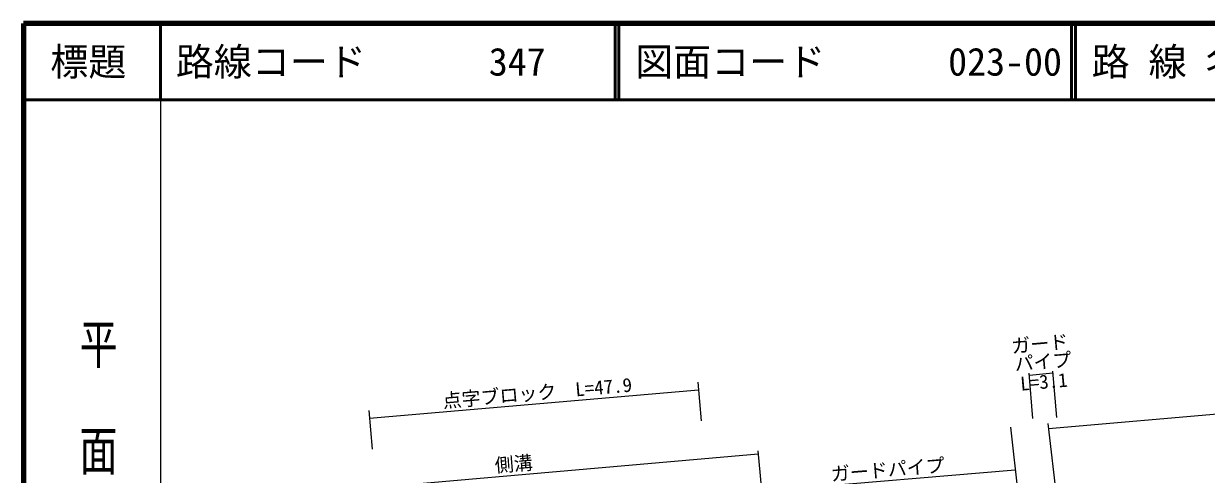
# Model space of a CAD drawing. Units: millimetres at full size, sheet at 1:1000; details may follow other scales. Extents: x 40000 to 680000, y 20000 to 380000.
# Drawn here: x 40000 to 195462, y 320761 to 380000 of the extents above; entities that cross this region are included whole.
import ezdxf
from ezdxf.enums import TextEntityAlignment as Align

# ---------------------------------------------------------------- set-up
doc = ezdxf.new("R2010")
doc.units = ezdxf.units.MM
doc.header["$LTSCALE"] = 1000
for name, color, linetype, lineweight in [('M-STR-HTXT', 7, 'Continuous', 13), ('M-TTL', 2, 'Continuous', 140), ('M-TTL-BAND', 7, 'Continuous', 25), ('M-TTL-LINE', 7, 'Continuous', 50)]:
    doc.layers.add(name, color=color, linetype=linetype, lineweight=lineweight)
doc.layers.add('M-TTL-TXT', color=7, linetype='Continuous')
doc.styles.add('@ＭＳ ゴシック', font='')
doc.styles.add('ＭＳ ゴシック', font='')
doc.styles.get('@ＭＳ ゴシック').set_extended_font_data('@MS Gothic')
doc.styles.get('ＭＳ ゴシック').set_extended_font_data('MS Gothic')

msp = doc.modelspace()

# ---------------------------------------------------------------- linework, layer by layer
at = {"layer": 'M-STR-HTXT'}
for p, q in [((174720, 326791), (361040, 342968)), ((175241, 334301), (175772, 328252)), ((128629, 332886), (129037, 327781)), ((172638, 328103), (172174, 334069)), ((172194, 333814), (175261, 334083)), ((128714, 331822), (85464, 328083)), ((85371, 329140), (85813, 324085)), ((169723, 326983), (170717, 317919)), ((174645, 327432), (175953, 316118)), ((136542, 323428), (63274, 317020)), ((136502, 323855), (137574, 312459)), ((140121, 318803), (170339, 321364))]:
    msp.add_line(p, q, dxfattribs=at)
at = {"layer": 'M-TTL'}
for p, q in [((40000, 380000), (40000, 20000)), ((680000, 380000), (40000, 380000))]:
    msp.add_line(p, q, dxfattribs=at)
at = {"layer": 'M-TTL-BAND'}
msp.add_line((58000, 370000), (58000, 20000), dxfattribs=at)
at = {"layer": 'M-TTL-LINE'}
for p, q in [((58000, 380000), (58000, 370000)), ((117750, 380000), (117750, 370000)), ((118250, 380000), (118250, 370000)), ((177750, 380000), (177750, 370000)), ((178250, 380000), (178250, 370000)), ((40000, 370000), (680000, 370000))]:
    msp.add_line(p, q, dxfattribs=at)

# ---------------------------------------------------------------- texts
at = {"layer": 'M-STR-HTXT', "style": 'ＭＳ ゴシック'}
for s, rotation, p in [('ガード', 4.953, (169956, 336145)), ('パイプ', 4.953, (170380, 333789)), ('点字ブロック  L=47.9', 4.917, (95200, 328952)), ('L=3.1', 4.953, (171130, 331203)), ('側溝', 4.604, (102046, 320472)), ('ガードパイプ', 4.694, (146226, 319316))]:
    msp.add_text(s, height=1833, rotation=rotation, dxfattribs=at).set_placement(p, align=Align.BOTTOM_LEFT)
at = {"layer": 'M-TTL-BAND', "style": '@ＭＳ ゴシック', "width": 1.4}
msp.add_text('平  面  図', height=3666, rotation=270, dxfattribs=at).set_placement((49777, 306475), align=Align.MIDDLE_RIGHT)
at = {"layer": 'M-TTL-TXT', "style": 'ＭＳ ゴシック'}
msp.add_text('標題', height=3666, dxfattribs=at).set_placement((48500, 375000), align=Align.MIDDLE_CENTER)
for s, p in [('路線コード', (60000, 375000)), ('347', (101142, 375000)), ('図面コード', (120380, 375000)), ('023-00', (161521, 375000)), ('路 線 名', (180380, 375000))]:
    msp.add_text(s, height=3666, dxfattribs=at).set_placement(p, align=Align.MIDDLE_LEFT)

doc.saveas('drawing.dxf')
